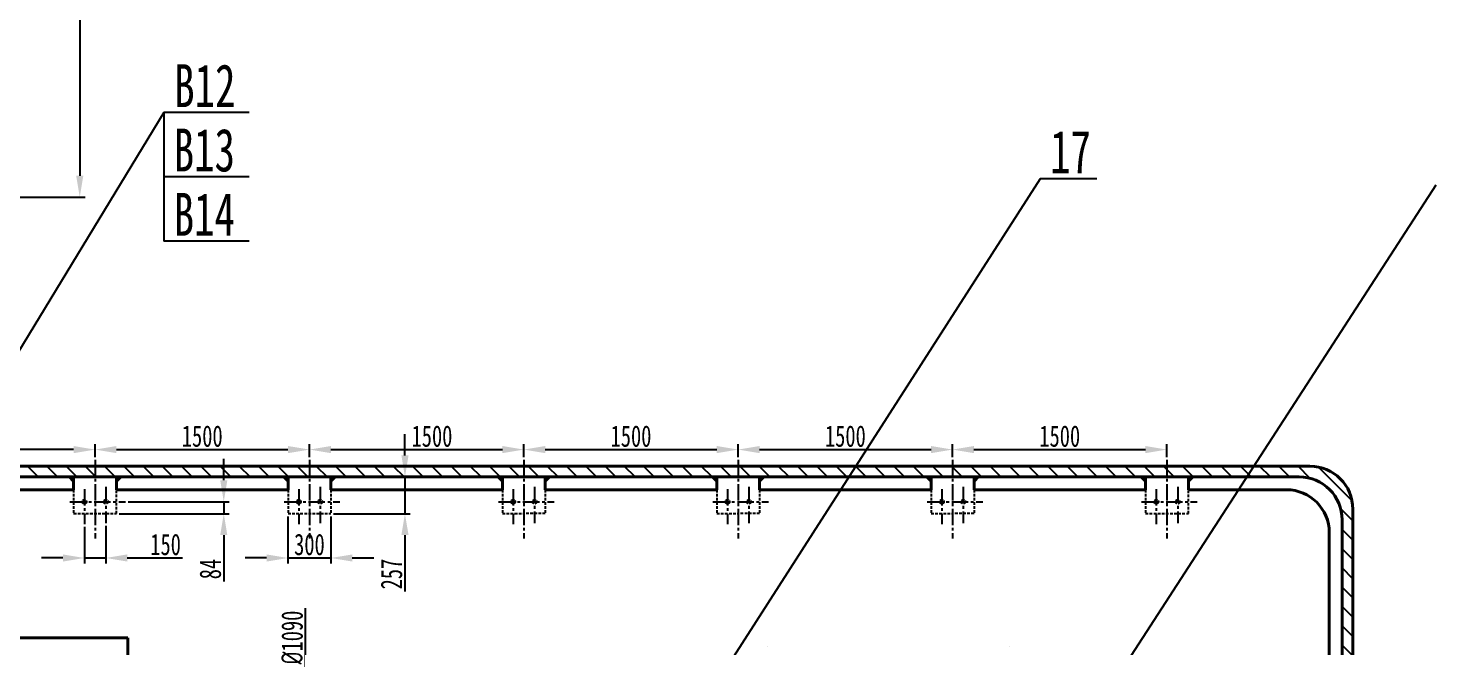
# Model space of a CAD drawing. Header units: millimetres. Extents: x 1593 to 2782, y 465 to 1306.
# Drawn here: x 2173.4 to 2501.3, y 750.1 to 894.4 of the extents above; entities that cross this region are included whole.
import ezdxf

# ---------------------------------------------------------------- set-up
doc = ezdxf.new("R2010")
doc.units = ezdxf.units.MM
doc.header["$LTSCALE"] = 0.2
doc.linetypes.add('CENTER2', pattern=[28.575, 19.05, -3.175, 3.175, -3.175])
doc.linetypes.add('HIDDEN2', pattern=[4.7625, 3.175, -1.5875])
for name, color, linetype in [('中心线', 1, 'CENTER2'), ('剖面线', 3, 'Continuous'), ('尺寸线', 4, 'Continuous'), ('虚线', 6, 'HIDDEN2')]:
    doc.layers.add(name, color=color, linetype=linetype)
doc.layers.add('粗实线', color=7, linetype='Continuous', lineweight=40)
doc.styles.add('标准', font='', dxfattribs={"width": 0.7})
doc.styles.get('标准').set_extended_font_data('SimSun')
doc.dimstyles.new('30', dxfattribs={"dimtxt": 5, "dimasz": 5, "dimexe": 1.25, "dimexo": 0.625, "dimtad": 1, "dimdec": 0, "dimlfac": 30, "dimdsep": 46, "dimtxsty": '标准', "dimcen": 2.5, "dimadec": 0, "dimazin": 0, "dimtfac": 1, "dimtdec": 0, "dimtmove": 0, "dimatfit": 3, "dimfxl": 1, "dimarcsym": 0})

# ---------------------------------------------------------------- blocks, each defined once
blk = doc.blocks.new('*D8')
at = {"layer": 'Defpoints', "color": 0, "transparency": 16777216}
for p in [(2139.02, 978.16), (2169.02, 854.97), (2185.45, 854.97)]:
    blk.add_point(p, dxfattribs=at)
at = {"layer": '尺寸线', "color": 0, "lineweight": -2, "transparency": 16777216}
for p, q in [((2139.65, 978.16), (2186.7, 978.16)), ((2185.45, 973.16), (2185.45, 859.97)), ((2169.65, 854.97), (2186.7, 854.97))]:
    blk.add_line(p, q, dxfattribs=at)
at = {"layer": '尺寸线', "color": 0, "transparency": 16777216}
for points in [[(2184.62, 973.16), (2186.28, 973.16), (2185.45, 978.16)], [(2184.62, 859.97), (2186.28, 859.97), (2185.45, 854.97)]]:
    blk.add_solid(points, dxfattribs=at)
at = {"layer": '尺寸线', "color": 0, "transparency": 16777216, "insert": (2182.33, 916.56), "char_height": 5, "attachment_point": 5, "rotation": 90, "style": '标准'}
blk.add_mtext('103250', dxfattribs=at)
blk = doc.blocks.new('*D20')
at = {"layer": 'Defpoints', "color": 0, "transparency": 16777216}
for p in [(2189.02, 793.76), (2239.02, 796.12), (2239.02, 793.76)]:
    blk.add_point(p, dxfattribs=at)
at = {"layer": '尺寸线', "color": 0, "lineweight": -2, "transparency": 16777216}
for p, q in [((2189.02, 794.38), (2189.02, 797.37)), ((2239.02, 794.38), (2239.02, 797.37)), ((2194.02, 796.12), (2234.02, 796.12))]:
    blk.add_line(p, q, dxfattribs=at)
at = {"layer": '尺寸线', "color": 0, "transparency": 16777216}
for points in [[(2194.02, 796.95), (2194.02, 795.29), (2189.02, 796.12)], [(2234.02, 796.95), (2234.02, 795.29), (2239.02, 796.12)]]:
    blk.add_solid(points, dxfattribs=at)
at = {"layer": '尺寸线', "color": 0, "transparency": 16777216, "insert": (2214.02, 799.24), "char_height": 5, "attachment_point": 5, "style": '标准'}
blk.add_mtext('1500', dxfattribs=at)
blk = doc.blocks.new('*D21')
at = {"layer": 'Defpoints', "color": 0, "transparency": 16777216}
for p in [(2239.02, 793.76), (2289.02, 796.12), (2289.02, 793.76)]:
    blk.add_point(p, dxfattribs=at)
at = {"layer": '尺寸线', "color": 0, "lineweight": -2, "transparency": 16777216}
for p, q in [((2239.02, 794.38), (2239.02, 797.37)), ((2289.02, 794.38), (2289.02, 797.37)), ((2244.02, 796.12), (2284.02, 796.12))]:
    blk.add_line(p, q, dxfattribs=at)
at = {"layer": '尺寸线', "color": 0, "transparency": 16777216}
for points in [[(2244.02, 796.95), (2244.02, 795.29), (2239.02, 796.12)], [(2284.02, 796.95), (2284.02, 795.29), (2289.02, 796.12)]]:
    blk.add_solid(points, dxfattribs=at)
at = {"layer": '尺寸线', "color": 0, "transparency": 16777216, "insert": (2267.6, 799.24), "char_height": 5, "attachment_point": 5, "style": '标准'}
blk.add_mtext('1500', dxfattribs=at)
blk = doc.blocks.new('*D22')
at = {"layer": 'Defpoints', "color": 0, "transparency": 16777216}
for p in [(2289.02, 793.76), (2339.02, 796.12), (2339.02, 793.76)]:
    blk.add_point(p, dxfattribs=at)
at = {"layer": '尺寸线', "color": 0, "lineweight": -2, "transparency": 16777216}
for p, q in [((2289.02, 794.38), (2289.02, 797.37)), ((2339.02, 794.38), (2339.02, 797.37)), ((2294.02, 796.12), (2334.02, 796.12))]:
    blk.add_line(p, q, dxfattribs=at)
at = {"layer": '尺寸线', "color": 0, "transparency": 16777216}
for points in [[(2294.02, 796.95), (2294.02, 795.29), (2289.02, 796.12)], [(2334.02, 796.95), (2334.02, 795.29), (2339.02, 796.12)]]:
    blk.add_solid(points, dxfattribs=at)
at = {"layer": '尺寸线', "color": 0, "transparency": 16777216, "insert": (2314.02, 799.24), "char_height": 5, "attachment_point": 5, "style": '标准'}
blk.add_mtext('1500', dxfattribs=at)
blk = doc.blocks.new('*D23')
at = {"layer": 'Defpoints', "color": 0, "transparency": 16777216}
for p in [(2339.02, 793.76), (2389.02, 796.12), (2389.02, 793.76)]:
    blk.add_point(p, dxfattribs=at)
at = {"layer": '尺寸线', "color": 0, "lineweight": -2, "transparency": 16777216}
for p, q in [((2339.02, 794.38), (2339.02, 797.37)), ((2389.02, 794.38), (2389.02, 797.37)), ((2344.02, 796.12), (2384.02, 796.12))]:
    blk.add_line(p, q, dxfattribs=at)
at = {"layer": '尺寸线', "color": 0, "transparency": 16777216}
for points in [[(2344.02, 796.95), (2344.02, 795.29), (2339.02, 796.12)], [(2384.02, 796.95), (2384.02, 795.29), (2389.02, 796.12)]]:
    blk.add_solid(points, dxfattribs=at)
at = {"layer": '尺寸线', "color": 0, "transparency": 16777216, "insert": (2364.02, 799.24), "char_height": 5, "attachment_point": 5, "style": '标准'}
blk.add_mtext('1500', dxfattribs=at)
blk = doc.blocks.new('*D24')
at = {"layer": 'Defpoints', "color": 0, "transparency": 16777216}
for p in [(2389.02, 796.12), (2439.02, 796.12), (2439.02, 793.76)]:
    blk.add_point(p, dxfattribs=at)
at = {"layer": '尺寸线', "color": 0, "lineweight": -2, "transparency": 16777216}
for p, q in [((2389.02, 796.74), (2389.02, 797.37)), ((2439.02, 794.38), (2439.02, 797.37)), ((2394.02, 796.12), (2434.02, 796.12))]:
    blk.add_line(p, q, dxfattribs=at)
at = {"layer": '尺寸线', "color": 0, "transparency": 16777216}
for points in [[(2394.02, 796.95), (2394.02, 795.29), (2389.02, 796.12)], [(2434.02, 796.95), (2434.02, 795.29), (2439.02, 796.12)]]:
    blk.add_solid(points, dxfattribs=at)
at = {"layer": '尺寸线', "color": 0, "transparency": 16777216, "insert": (2414.02, 799.24), "char_height": 5, "attachment_point": 5, "style": '标准'}
blk.add_mtext('1500', dxfattribs=at)
blk = doc.blocks.new('*D27')
at = {"layer": 'Defpoints', "color": 0, "transparency": 16777216}
for p in [(2186.52, 778.74), (2191.52, 778.98), (2191.52, 770.85)]:
    blk.add_point(p, dxfattribs=at)
at = {"layer": '尺寸线', "color": 0, "lineweight": -2, "transparency": 16777216}
for p, q in [((2186.52, 778.12), (2186.52, 769.6)), ((2191.52, 778.35), (2191.52, 769.6)), ((2181.52, 770.85), (2176.52, 770.85)), ((2186.52, 770.85), (2191.52, 770.85)), ((2196.52, 770.85), (2209.42, 770.85))]:
    blk.add_line(p, q, dxfattribs=at)
at = {"layer": '尺寸线', "color": 0, "transparency": 16777216}
for points in [[(2181.52, 771.68), (2181.52, 770.02), (2186.52, 770.85)], [(2196.52, 771.68), (2196.52, 770.02), (2191.52, 770.85)]]:
    blk.add_solid(points, dxfattribs=at)
at = {"layer": '尺寸线', "color": 0, "transparency": 16777216, "insert": (2205.47, 773.98), "char_height": 5, "attachment_point": 5, "style": '标准'}
blk.add_mtext('150', dxfattribs=at)
blk = doc.blocks.new('*D28')
at = {"layer": 'Defpoints', "color": 0, "transparency": 16777216}
for p in [(2089.02, 797.82), (2089.02, 796.12), (2189.02, 796.12)]:
    blk.add_point(p, dxfattribs=at)
at = {"layer": '尺寸线', "color": 0, "lineweight": -2, "transparency": 16777216}
for p, q in [((2089.02, 797.19), (2089.02, 794.87)), ((2189.02, 796.74), (2189.02, 797.37)), ((2184.02, 796.12), (2094.02, 796.12))]:
    blk.add_line(p, q, dxfattribs=at)
at = {"layer": '尺寸线', "color": 0, "transparency": 16777216}
for points in [[(2094.02, 796.95), (2094.02, 795.29), (2089.02, 796.12)], [(2184.02, 796.95), (2184.02, 795.29), (2189.02, 796.12)]]:
    blk.add_solid(points, dxfattribs=at)
at = {"layer": '尺寸线', "color": 0, "transparency": 16777216, "insert": (2139.02, 799.24), "char_height": 5, "attachment_point": 5, "style": '标准'}
blk.add_mtext('3000', dxfattribs=at)
blk = doc.blocks.new('*D32')
at = {"layer": 'Defpoints', "color": 0, "transparency": 16777216}
for p in [(2228.2, 740.42), (2228.2, 704.09), (2238.12, 704.09)]:
    blk.add_point(p, dxfattribs=at)
at = {"layer": '尺寸线', "color": 0, "lineweight": -2, "transparency": 16777216}
for p, q in [((2238.12, 740.42), (2238.12, 759.17)), ((2228.82, 740.42), (2239.37, 740.42)), ((2238.12, 709.09), (2238.12, 735.42)), ((2228.82, 704.09), (2239.37, 704.09))]:
    blk.add_line(p, q, dxfattribs=at)
at = {"layer": '尺寸线', "color": 0, "transparency": 16777216}
for points in [[(2237.28, 735.42), (2238.95, 735.42), (2238.12, 740.42)], [(2237.28, 709.09), (2238.95, 709.09), (2238.12, 704.09)]]:
    blk.add_solid(points, dxfattribs=at)
at = {"layer": '尺寸线', "color": 0, "transparency": 16777216, "insert": (2234.99, 752.3), "char_height": 5, "attachment_point": 5, "rotation": 90, "style": '标准'}
blk.add_mtext('{\\fISOCPEUR|b0|i0|c0|p34;%%C}1090', dxfattribs=at)
blk = doc.blocks.new('*D45')
at = {"layer": 'Defpoints', "color": 0, "transparency": 16777216}
for p in [(2196.09, 783.97), (2219.04, 783.97), (2194.02, 781.18)]:
    blk.add_point(p, dxfattribs=at)
at = {"layer": '尺寸线', "color": 0, "lineweight": -2, "transparency": 16777216}
for p, q in [((2219.04, 788.97), (2219.04, 793.97)), ((2196.72, 783.97), (2220.29, 783.97)), ((2219.04, 783.97), (2219.04, 781.18)), ((2194.65, 781.18), (2220.29, 781.18)), ((2219.04, 776.18), (2219.04, 765.35))]:
    blk.add_line(p, q, dxfattribs=at)
at = {"layer": '尺寸线', "color": 0, "transparency": 16777216}
for points in [[(2218.21, 788.97), (2219.87, 788.97), (2219.04, 783.97)], [(2218.21, 776.18), (2219.87, 776.18), (2219.04, 781.18)]]:
    blk.add_solid(points, dxfattribs=at)
at = {"layer": '尺寸线', "color": 0, "transparency": 16777216, "insert": (2215.92, 768.27), "char_height": 5, "attachment_point": 5, "rotation": 90, "style": '标准'}
blk.add_mtext('84', dxfattribs=at)
blk = doc.blocks.new('*D46')
at = {"layer": 'Defpoints', "color": 0, "transparency": 16777216}
for p in [(2234.02, 781.18), (2244.02, 781.18), (2244.02, 770.85)]:
    blk.add_point(p, dxfattribs=at)
at = {"layer": '尺寸线', "color": 0, "lineweight": -2, "transparency": 16777216}
for p, q in [((2234.02, 780.56), (2234.02, 769.6)), ((2244.02, 780.56), (2244.02, 769.6)), ((2229.02, 770.85), (2224.02, 770.85)), ((2234.02, 770.85), (2244.02, 770.85)), ((2249.02, 770.85), (2254.02, 770.85))]:
    blk.add_line(p, q, dxfattribs=at)
at = {"layer": '尺寸线', "color": 0, "transparency": 16777216}
for points in [[(2229.02, 771.68), (2229.02, 770.02), (2234.02, 770.85)], [(2249.02, 771.68), (2249.02, 770.02), (2244.02, 770.85)]]:
    blk.add_solid(points, dxfattribs=at)
at = {"layer": '尺寸线', "color": 0, "transparency": 16777216, "insert": (2239.02, 773.98), "char_height": 5, "attachment_point": 5, "style": '标准'}
blk.add_mtext('300', dxfattribs=at)
blk = doc.blocks.new('*D47')
at = {"layer": 'Defpoints', "color": 0, "transparency": 16777216}
for p in [(2244.02, 789.75), (2244.02, 781.18), (2261.3, 781.18)]:
    blk.add_point(p, dxfattribs=at)
at = {"layer": '尺寸线', "color": 0, "lineweight": -2, "transparency": 16777216}
for p, q in [((2261.3, 794.75), (2261.3, 799.75)), ((2244.65, 789.75), (2262.55, 789.75)), ((2261.3, 789.75), (2261.3, 781.18)), ((2244.65, 781.18), (2262.55, 781.18)), ((2261.3, 776.18), (2261.3, 763.01))]:
    blk.add_line(p, q, dxfattribs=at)
at = {"layer": '尺寸线', "color": 0, "transparency": 16777216}
for points in [[(2260.47, 794.75), (2262.14, 794.75), (2261.3, 789.75)], [(2260.47, 776.18), (2262.14, 776.18), (2261.3, 781.18)]]:
    blk.add_solid(points, dxfattribs=at)
at = {"layer": '尺寸线', "color": 0, "transparency": 16777216, "insert": (2258.18, 767.1), "char_height": 5, "attachment_point": 5, "rotation": 90, "style": '标准'}
blk.add_mtext('257', dxfattribs=at)

msp = doc.modelspace()

# ---------------------------------------------------------------- hatches: boundary and pattern name
at = {"layer": '剖面线'}
h = msp.add_hatch(dxfattribs=at)
h.set_pattern_fill('ANSI31', angle=90)
h.set_pattern_definition([(135, (-33.8862, 0), (-2.245064, -2.245064), [])])
h.paths.add_polyline_path([(1983.225, 604.755), (1983.225, 681.154), (1980.725, 681.154), (1980.725, 602.255, 0.4142136), (1990.725, 592.255), (2472.382, 592.255, 0.4142136), (2482.382, 602.255), (2482.382, 782.255, 0.4142136), (2472.382, 792.255), (1990.725, 792.255, 0.4142136), (1980.725, 782.255), (1980.725, 703.355), (1983.225, 703.355), (1983.225, 779.755, -0.4142136), (1993.225, 789.755), (2469.882, 789.755, -0.4142136), (2479.882, 779.755), (2479.882, 604.755, -0.4142136), (2469.882, 594.755), (1993.225, 594.755, -0.4142136)])
at = {"layer": '粗实线'}
h = msp.add_hatch(color=7, dxfattribs=at)
h.dxf.hatch_style = 1
h.paths.add_polyline_path([(2184.025, 789.755), (2183.025, 789.755), (2184.025, 788.755)])
h.paths.add_polyline_path([(2195.025, 789.755), (2194.025, 789.755), (2194.025, 788.755)])
h = msp.add_hatch(color=7, dxfattribs=at)
h.dxf.hatch_style = 1
h.paths.add_polyline_path([(2234.025, 789.755), (2233.025, 789.755), (2234.025, 788.755)])
h.paths.add_polyline_path([(2245.025, 789.755), (2244.025, 789.755), (2244.025, 788.755)])
h = msp.add_hatch(color=7, dxfattribs=at)
h.dxf.hatch_style = 1
h.paths.add_polyline_path([(2284.025, 789.755), (2283.025, 789.755), (2284.025, 788.755)])
h.paths.add_polyline_path([(2295.025, 789.755), (2294.025, 789.755), (2294.025, 788.755)])
h = msp.add_hatch(color=7, dxfattribs=at)
h.dxf.hatch_style = 1
h.paths.add_polyline_path([(2334.025, 789.755), (2333.025, 789.755), (2334.025, 788.755)])
h.paths.add_polyline_path([(2345.025, 789.755), (2344.025, 789.755), (2344.025, 788.755)])
h = msp.add_hatch(color=7, dxfattribs=at)
h.dxf.hatch_style = 1
h.paths.add_polyline_path([(2384.025, 789.755), (2383.025, 789.755), (2384.025, 788.755)])
h.paths.add_polyline_path([(2395.025, 789.755), (2394.025, 789.755), (2394.025, 788.755)])
h = msp.add_hatch(color=7, dxfattribs=at)
h.dxf.hatch_style = 1
h.paths.add_polyline_path([(2434.025, 789.755), (2433.025, 789.755), (2434.025, 788.755)])
h.paths.add_polyline_path([(2445.025, 789.755), (2444.025, 789.755), (2444.025, 788.755)])

# ---------------------------------------------------------------- linework, layer by layer
at = {"layer": '中心线', "color": 7}
for p, q in [((2189.025, 793.757), (2189.025, 775.417)), ((2239.025, 793.757), (2239.025, 775.417)), ((2289.025, 793.757), (2289.025, 775.417)), ((2339.025, 793.757), (2339.025, 775.417)), ((2339.025, 793.757), (2339.025, 775.417)), ((2389.025, 793.757), (2389.025, 775.417)), ((2439.025, 793.757), (2439.025, 775.417)), ((2191.525, 787.421), (2191.525, 778.976)), ((2241.525, 787.421), (2241.525, 778.976)), ((2291.525, 787.421), (2291.525, 778.976)), ((2341.525, 787.421), (2341.525, 778.976)), ((2391.525, 787.421), (2391.525, 778.976)), ((2441.525, 787.421), (2441.525, 778.976)), ((2183.117, 783.969), (2196.095, 783.969)), ((2186.525, 786.897), (2186.525, 778.743)), ((2233.117, 783.969), (2246.095, 783.969)), ((2236.525, 786.897), (2236.525, 778.743)), ((2283.117, 783.969), (2296.095, 783.969)), ((2286.525, 786.897), (2286.525, 778.743)), ((2333.117, 783.969), (2346.095, 783.969)), ((2336.525, 786.897), (2336.525, 778.743)), ((2383.117, 783.969), (2396.095, 783.969)), ((2386.525, 786.897), (2386.525, 778.743)), ((2433.117, 783.969), (2446.095, 783.969)), ((2436.525, 786.897), (2436.525, 778.743))]:
    msp.add_line(p, q, dxfattribs=at)
at = {"layer": '尺寸线', "color": 7}
for p, q in [((2205.058, 874.689), (2144.147, 774.614)), ((2224.926, 874.689), (2205.058, 874.689)), ((2205.058, 874.689), (2205.058, 844.689)), ((2224.926, 859.689), (2205.058, 859.689)), ((2409.471, 859.256), (2275.244, 650.149)), ((2422.638, 859.256), (2409.471, 859.256)), ((2501.736, 857.771), (2363.001, 643.717)), ((2224.926, 844.689), (2205.058, 844.689))]:
    msp.add_line(p, q, dxfattribs=at)
at = {"layer": '粗实线', "color": 7}
for p, q in [((1990.725, 792.255), (2472.382, 792.255)), ((1993.225, 789.755), (2469.882, 789.755)), ((2184.025, 788.755), (2183.025, 789.755)), ((2184.025, 789.755), (2184.025, 786.755)), ((2194.025, 789.755), (2194.025, 786.755)), ((2194.025, 788.755), (2195.025, 789.755)), ((2234.025, 788.755), (2233.025, 789.755)), ((2234.025, 789.755), (2234.025, 786.755)), ((2244.025, 789.755), (2244.025, 786.755)), ((2244.025, 788.755), (2245.025, 789.755)), ((2284.025, 788.755), (2283.025, 789.755)), ((2284.025, 789.755), (2284.025, 786.755)), ((2294.025, 789.755), (2294.025, 786.755)), ((2294.025, 788.755), (2295.025, 789.755)), ((2334.025, 788.755), (2333.025, 789.755)), ((2334.025, 789.755), (2334.025, 786.755)), ((2344.025, 789.755), (2344.025, 786.755)), ((2344.025, 788.755), (2345.025, 789.755)), ((2384.025, 788.755), (2383.025, 789.755)), ((2384.025, 789.755), (2384.025, 786.755)), ((2394.025, 789.755), (2394.025, 786.755)), ((2394.025, 788.755), (2395.025, 789.755)), ((2434.025, 788.755), (2433.025, 789.755)), ((2434.025, 789.755), (2434.025, 786.755)), ((2444.025, 789.755), (2444.025, 786.755)), ((2444.025, 788.755), (2445.025, 789.755)), ((2163.047, 786.755), (2184.025, 786.755)), ((2194.025, 786.755), (2234.025, 786.755)), ((2244.025, 786.755), (2284.025, 786.755)), ((2294.025, 786.755), (2334.025, 786.755)), ((2344.025, 786.755), (2384.025, 786.755)), ((2394.025, 786.755), (2434.025, 786.755)), ((2444.025, 786.755), (2466.882, 786.755)), ((2482.382, 602.255), (2482.382, 782.255)), ((2479.882, 779.755), (2479.882, 604.755)), ((2476.882, 607.754), (2476.882, 776.755)), ((2129.849, 752.255), (2196.639, 752.255)), ((2196.639, 752.255), (2196.639, 692.255)), ((2345.919, 750.131), (2345.919, 750.131)), ((2402.253, 750.131), (2402.253, 750.131))]:
    msp.add_line(p, q, dxfattribs=at)
for centre in [(2472.382, 782.255), (2469.882, 779.755), (2466.882, 776.755)]:
    msp.add_arc(centre, 10, 360, 90, dxfattribs=at)
at = {"layer": '虚线', "color": 7}
for p, q in [((2184.025, 786.755), (2184.025, 781.184)), ((2194.025, 781.184), (2194.025, 786.755)), ((2234.025, 786.755), (2234.025, 781.184)), ((2244.025, 786.755), (2244.025, 781.184)), ((2284.025, 786.755), (2284.025, 781.184)), ((2294.025, 786.755), (2294.025, 781.184)), ((2334.025, 786.755), (2334.025, 781.184)), ((2344.025, 786.755), (2344.025, 781.184)), ((2384.025, 786.755), (2384.025, 781.184)), ((2394.025, 786.755), (2394.025, 781.184)), ((2434.025, 786.755), (2434.025, 781.184)), ((2444.025, 781.184), (2444.025, 786.755)), ((2184.025, 781.184), (2194.025, 781.184)), ((2234.025, 781.184), (2244.025, 781.184)), ((2284.025, 781.184), (2289.025, 781.184)), ((2294.025, 781.184), (2289.025, 781.184)), ((2334.025, 781.184), (2339.025, 781.184)), ((2344.025, 781.184), (2339.025, 781.184)), ((2384.025, 781.184), (2389.025, 781.184)), ((2394.025, 781.184), (2389.025, 781.184)), ((2434.025, 781.184), (2444.025, 781.184))]:
    msp.add_line(p, q, dxfattribs=at)
for centre in [(2186.525, 783.969), (2191.525, 783.969), (2236.525, 783.969), (2241.525, 783.969), (2286.525, 783.969), (2291.525, 783.969), (2336.525, 783.969), (2341.525, 783.969), (2386.525, 783.969), (2391.525, 783.969), (2436.525, 783.969), (2441.525, 783.969)]:
    msp.add_circle(centre, 0.5, dxfattribs=at)

# ---------------------------------------------------------------- texts
at = {"layer": '尺寸线', "color": 7, "style": '标准', "width": 0.7}
for s, p in [('B12', (2207.487, 875.958)), ('B13', (2207.362, 860.958)), ('17', (2411.775, 860.525)), ('B14', (2207.362, 845.958))]:
    msp.add_text(s, height=10, dxfattribs=at).set_placement(p)

# ---------------------------------------------------------------- dimensions: what is measured, and where the dimension line sits
at = {"layer": '尺寸线', "color": 7}
dim = msp.add_linear_dim(base=(2185.451, 854.966), p1=(2139.025, 978.156), p2=(2169.025, 854.966), angle=90, text='103250', dimstyle='30', dxfattribs=at)
dim.commit()
dim.dimension.update_dxf_attribs({"geometry": '*D8', "text_midpoint": (2182.326, 916.561)})
for base, p1, p2, picture, middle in [((2089.025, 796.119), (2189.025, 796.119), (2089.025, 797.816), '*D28', (2139.025, 799.244)), ((2239.025, 796.119), (2189.025, 793.757), (2239.025, 793.757), '*D20', (2214.025, 799.244)), ((2439.025, 796.119), (2389.025, 796.119), (2439.025, 793.757), '*D24', (2414.025, 799.244)), ((2244.025, 770.852), (2234.025, 781.184), (2244.025, 781.184), '*D46', (2239.025, 773.977)), ((2191.525, 770.852), (2186.525, 778.743), (2191.525, 778.976), '*D27', (2205.475, 773.977))]:
    dim = msp.add_linear_dim(base=base, p1=p1, p2=p2, dimstyle='30', dxfattribs=at)
    dim.commit()
    dim.dimension.update_dxf_attribs({"geometry": picture, "text_midpoint": middle})
dim = msp.add_linear_dim(base=(2289.025, 796.119), p1=(2239.025, 793.757), p2=(2289.025, 793.757), dimstyle='30', override={"dimtmove": 1}, dxfattribs=at)
dim.commit()
dim.dimension.update_dxf_attribs({"geometry": '*D21', "text_midpoint": (2267.604, 796.119), "dimtype": 160})
for base, p1, p2, picture, middle in [((2339.025, 796.119), (2289.025, 793.757), (2339.025, 793.757), '*D22', (2314.025, 799.244)), ((2389.025, 796.119), (2339.025, 793.757), (2389.025, 793.757), '*D23', (2364.025, 799.244))]:
    dim = msp.add_linear_dim(base=base, p1=p1, p2=p2, dimstyle='30', override={"dimtmove": 1}, dxfattribs=at)
    dim.commit()
    dim.dimension.update_dxf_attribs({"geometry": picture, "text_midpoint": middle})
for base, p1, p2, picture, middle in [((2261.302, 781.184), (2244.025, 789.755), (2244.025, 781.184), '*D47', (2261.302, 767.098)), ((2219.04, 783.969), (2194.025, 781.184), (2196.095, 783.969), '*D45', (2219.04, 768.265))]:
    dim = msp.add_linear_dim(base=base, p1=p1, p2=p2, angle=90, dimstyle='30', dxfattribs=at)
    dim.commit()
    dim.dimension.update_dxf_attribs({"geometry": picture, "text_midpoint": middle, "dimtype": 160})
dim = msp.add_linear_dim(base=(2238.115, 704.088), p1=(2228.197, 740.421), p2=(2228.197, 704.088), angle=90, text='{\\fISOCPEUR|b0|i0|c0|p34;%%C}<>', dimstyle='30', dxfattribs=at)
dim.commit()
dim.dimension.update_dxf_attribs({"geometry": '*D32', "text_midpoint": (2238.115, 752.297), "dimtype": 160})

doc.saveas('drawing.dxf')
